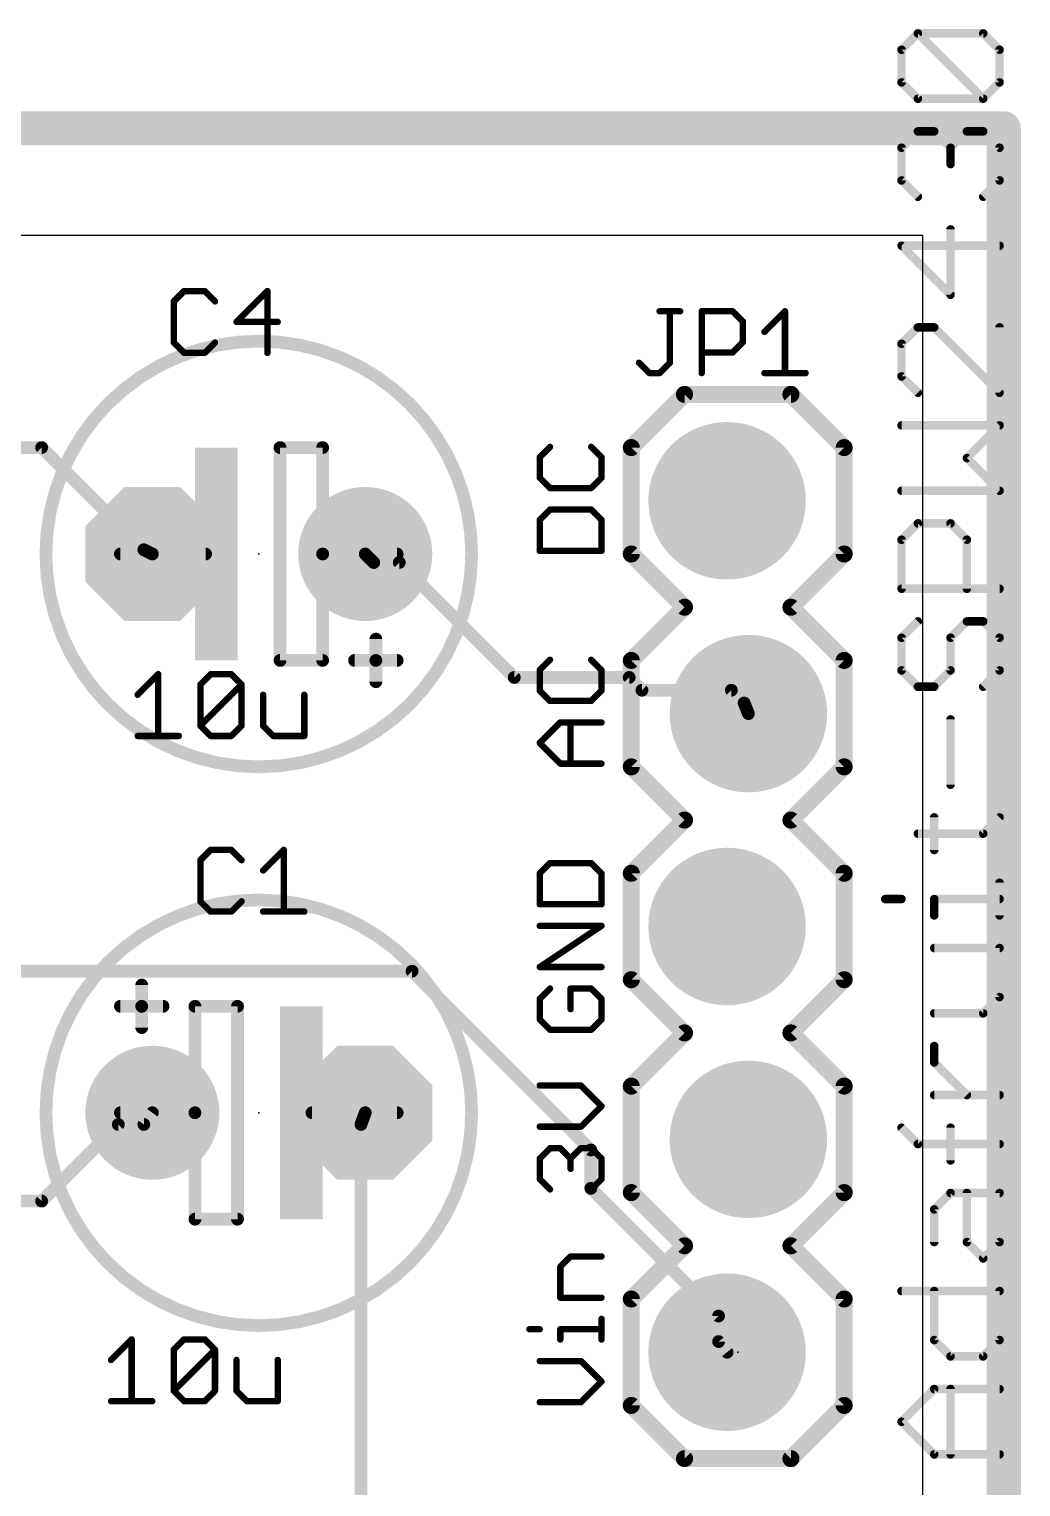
# Model space of a CAD drawing. Extents: x -1.5 to 62.4, y -3.7 to 27.9.
# Drawn here: x 50.6 to 62.43, y 10.46 to 27.85 of the extents above; entities that cross this region are included whole.
import ezdxf

# ---------------------------------------------------------------- set-up
doc = ezdxf.new("R2010")
doc.units = 0
for name, color, linetype in [('1', 22, 'CONTINUOUS'), ('16', 175, 'CONTINUOUS'), ('17', 82, 'CONTINUOUS'), ('20', 7, 'CONTINUOUS'), ('21', 253, 'CONTINUOUS'), ('23', 7, 'CONTINUOUS'), ('25', 253, 'CONTINUOUS'), ('27', 253, 'CONTINUOUS'), ('51', 253, 'CONTINUOUS')]:
    doc.layers.add(name, color=color, linetype=linetype)

# ---------------------------------------------------------------- blocks, each defined once
blk = doc.blocks.new('RECT')
blk.add_solid([(-0.5, -0.5), (0.5, -0.5), (-0.5, 0.5), (0.5, 0.5)])
blk = doc.blocks.new('ROUNDP')
at = {"const_width": 0.5}
blk.add_lwpolyline([(0, -0.25, 1), (0, 0.25, 1), (0, -0.25)], format="xyb", dxfattribs=at)
blk = doc.blocks.new('OCTAGONP')
at = {"const_width": 0.5}
blk.add_lwpolyline([(-0.25, -0.1036), (-0.25, 0.1036), (-0.1036, 0.25), (0.1036, 0.25), (0.25, 0.1036), (0.25, -0.1036), (0.1036, -0.25), (-0.1036, -0.25), (-0.25, -0.1036), (-0.25, 0.1036)], dxfattribs=at)

msp = doc.modelspace()

# ---------------------------------------------------------------- linework, layer by layer
at = {"layer": '1'}
for points, const_width in [([(-1.27, 26.67), (62.23, 26.67)], 0.4064), ([(62.23, 26.67), (62.23, -1.27)], 0.4064), ([(48.895, 22.86), (50.7492, 22.86)], 0.1524), ([(50.7492, 22.86), (51.9684, 21.6408)], 0.1524), ([(51.9684, 21.6408), (52.07, 21.59)], 0.1524), ([(54.7116, 21.4884), (54.61, 21.59)], 0.1524), ([(55.0164, 21.4884), (54.7116, 21.4884)], 0.1524), ([(56.388, 20.1168), (55.0164, 21.4884)], 0.1524), ([(57.7596, 20.1168), (56.388, 20.1168)], 0.1524), ([(57.912, 19.9644), (57.7596, 20.1168)], 0.1524), ([(58.9788, 19.9644), (57.912, 19.9644)], 0.1524), ([(59.1312, 19.812), (58.9788, 19.9644)], 0.1524), ([(59.1312, 19.812), (59.182, 19.685)], 0.1524), ([(51.9684, 14.7828), (52.07, 14.9225)], 0.1524), ([(50.7492, 13.8684), (51.6636, 14.7828)], 0.1524), ([(51.6636, 14.7828), (51.9684, 14.7828)], 0.1524), ([(50.4444, 13.8684), (50.7492, 13.8684)], 0.1524)]:
    msp.add_lwpolyline(points, dxfattribs=dict(at, const_width=const_width))
for points, const_width in [([(62.3316, 26.67, 1), (62.1284, 26.67)], 0.2032), ([(62.23, 26.5684, 1), (62.23, 26.7716)], 0.2032), ([(50.7761, 22.8869, 1), (50.7223, 22.8331)], 0.0762), ([(50.7492, 22.8219, 1), (50.7492, 22.8981)], 0.0762), ([(51.9854, 21.6749, 1), (51.9514, 21.6067)], 0.0762), ([(51.9415, 21.6139, 1), (51.9953, 21.6677)], 0.0762), ([(52.053, 21.5559, 1), (52.087, 21.6241)], 0.0762), ([(54.6369, 21.6169, 1), (54.5831, 21.5631)], 0.0762), ([(54.7116, 21.5265, 1), (54.7116, 21.4503)], 0.0762), ([(54.6847, 21.4615, 1), (54.7385, 21.5153)], 0.0762), ([(55.0433, 21.5153, 1), (54.9895, 21.4615)], 0.0762), ([(55.0164, 21.4503, 1), (55.0164, 21.5265)], 0.0762), ([(56.388, 20.1549, 1), (56.388, 20.0787)], 0.0762), ([(56.3611, 20.0899, 1), (56.4149, 20.1437)], 0.0762), ([(57.7865, 20.1437, 1), (57.7327, 20.0899)], 0.0762), ([(57.7596, 20.0787, 1), (57.7596, 20.1549)], 0.0762), ([(57.912, 20.0025, 1), (57.912, 19.9263)], 0.0762), ([(57.8851, 19.9375, 1), (57.9389, 19.9913)], 0.0762), ([(59.0057, 19.9913, 1), (58.9519, 19.9375)], 0.0762), ([(58.9788, 19.9263, 1), (58.9788, 20.0025)], 0.0762), ([(59.1666, 19.8261, 1), (59.0958, 19.7979)], 0.0762), ([(59.1043, 19.7851, 1), (59.1581, 19.8389)], 0.0762), ([(59.1466, 19.6709, 1), (59.2174, 19.6991)], 0.0762), ([(52.1008, 14.9001, 1), (52.0392, 14.9449)], 0.0762), ([(51.6636, 14.8209, 1), (51.6636, 14.7447)], 0.0762), ([(51.6905, 14.7559, 1), (51.6367, 14.8097)], 0.0762), ([(51.9376, 14.8052, 1), (51.9992, 14.7604)], 0.0762), ([(51.9684, 14.7447, 1), (51.9684, 14.8209)], 0.0762), ([(50.7223, 13.8953, 1), (50.7761, 13.8415)], 0.0762), ([(50.7492, 13.8303, 1), (50.7492, 13.9065)], 0.0762)]:
    msp.add_lwpolyline(points, format="xyb", dxfattribs=dict(at, const_width=const_width))
at = {"layer": '16'}
for points, const_width in [([(62.23, 26.67), (-1.27, 26.67)], 0.4064), ([(62.23, -1.27), (62.23, 26.67)], 0.4064), ([(55.1688, 16.6116), (50.292, 16.6116)], 0.1524), ([(57.3024, 14.478), (55.1688, 16.6116)], 0.1524), ([(54.5592, 14.7828), (54.61, 14.9225)], 0.1524), ([(54.5592, 9.4488), (54.5592, 14.7828)], 0.1524), ([(57.3024, 14.0208), (57.3024, 14.478)], 0.1524), ([(58.8264, 12.4968), (57.3024, 14.0208)], 0.1524), ([(58.8264, 12.192), (58.8264, 12.4968)], 0.1524), ([(58.8264, 12.192), (58.928, 12.065)], 0.1524)]:
    msp.add_lwpolyline(points, dxfattribs=dict(at, const_width=const_width))
for points, const_width in [([(62.3316, 26.67, 1), (62.1284, 26.67)], 0.2032), ([(62.23, 26.5684, 1), (62.23, 26.7716)], 0.2032), ([(55.1957, 16.6385, 1), (55.1419, 16.5847)], 0.0762), ([(55.1688, 16.5735, 1), (55.1688, 16.6497)], 0.0762), ([(54.6458, 14.9095, 1), (54.5742, 14.9355)], 0.0762), ([(54.5973, 14.7828, 1), (54.5211, 14.7828)], 0.0762), ([(54.5234, 14.7958, 1), (54.595, 14.7698)], 0.0762), ([(57.3405, 14.478, 1), (57.2643, 14.478)], 0.0762), ([(57.2755, 14.4511, 1), (57.3293, 14.5049)], 0.0762), ([(57.3293, 14.0477, 1), (57.2755, 13.9939)], 0.0762), ([(57.2643, 14.0208, 1), (57.3405, 14.0208)], 0.0762), ([(58.8645, 12.4968, 1), (58.7883, 12.4968)], 0.0762), ([(58.7995, 12.4699, 1), (58.8533, 12.5237)], 0.0762), ([(58.8562, 12.2158, 1), (58.7966, 12.1682)], 0.0762), ([(58.7883, 12.192, 1), (58.8645, 12.192)], 0.0762), ([(58.8982, 12.0412, 1), (58.9578, 12.0888)], 0.0762)]:
    msp.add_lwpolyline(points, format="xyb", dxfattribs=dict(at, const_width=const_width))
at = {"layer": '20'}
for p, q in [((61.265, 25.39), (0, 25.39)), ((61.265, 0), (61.265, 25.39))]:
    msp.add_line(p, q, dxfattribs=at)
at = {"layer": '21'}
for points, const_width in [([(53.34, 19.05, 1), (53.34, 24.13, 1), (53.34, 19.05)], 0.1524), ([(58.42, 23.5458, 1), (58.42, 23.4442)], 0.1016), ([(58.4559, 23.4591, 1), (58.3841, 23.5309)], 0.1016), ([(59.7259, 23.5309, 1), (59.6541, 23.4591)], 0.1016), ([(59.69, 23.4442, 1), (59.69, 23.5458)], 0.1016), ([(57.8358, 22.86, 1), (57.7342, 22.86)], 0.1016), ([(60.3758, 22.86, 1), (60.2742, 22.86)], 0.1016), ([(57.7491, 22.8959, 1), (57.8209, 22.8241)], 0.1016), ([(60.2891, 22.8241, 1), (60.3609, 22.8959)], 0.1016), ([(57.8209, 21.6259, 1), (57.7491, 21.5541)], 0.1016), ([(57.7342, 21.59, 1), (57.8358, 21.59)], 0.1016), ([(60.2742, 21.59, 1), (60.3758, 21.59)], 0.1016), ([(60.3609, 21.5541, 1), (60.2891, 21.6259)], 0.1016), ([(58.4559, 20.9191, 1), (58.3841, 20.9909)], 0.1016), ([(59.7259, 20.9909, 1), (59.6541, 20.9191)], 0.1016), ([(58.3841, 20.9191, 1), (58.4559, 20.9909)], 0.1016), ([(59.6541, 20.9909, 1), (59.7259, 20.9191)], 0.1016), ([(54.7751, 20.574, 1), (54.6989, 20.574)], 0.0762), ([(54.483, 20.3581, 1), (54.483, 20.2819)], 0.0762), ([(54.737, 20.3581, 1), (54.737, 20.2819)], 0.0762), ([(54.7751, 20.32, 1), (54.6989, 20.32)], 0.0762), ([(54.6989, 20.32, 1), (54.7751, 20.32)], 0.0762), ([(54.737, 20.2819, 1), (54.737, 20.3581)], 0.0762), ([(54.991, 20.2819, 1), (54.991, 20.3581)], 0.0762), ([(57.8358, 20.32, 1), (57.7342, 20.32)], 0.1016), ([(57.7491, 20.3559, 1), (57.8209, 20.2841)], 0.1016), ([(60.3758, 20.32, 1), (60.2742, 20.32)], 0.1016), ([(60.2891, 20.2841, 1), (60.3609, 20.3559)], 0.1016), ([(54.6989, 20.066, 1), (54.7751, 20.066)], 0.0762), ([(57.8209, 19.0859, 1), (57.7491, 19.0141)], 0.1016), ([(60.3609, 19.0141, 1), (60.2891, 19.0859)], 0.1016), ([(57.7342, 19.05, 1), (57.8358, 19.05)], 0.1016), ([(60.2742, 19.05, 1), (60.3758, 19.05)], 0.1016), ([(58.4559, 18.3791, 1), (58.3841, 18.4509)], 0.1016), ([(58.3841, 18.3791, 1), (58.4559, 18.4509)], 0.1016), ([(59.7259, 18.4509, 1), (59.6541, 18.3791)], 0.1016), ([(59.6541, 18.4509, 1), (59.7259, 18.3791)], 0.1016), ([(57.8358, 17.78, 1), (57.7342, 17.78)], 0.1016), ([(57.7491, 17.8159, 1), (57.8209, 17.7441)], 0.1016), ([(60.3758, 17.78, 1), (60.2742, 17.78)], 0.1016), ([(60.2891, 17.7441, 1), (60.3609, 17.8159)], 0.1016), ([(53.34, 12.3825, 1), (53.34, 17.4625, 1), (53.34, 12.3825)], 0.1524), ([(57.8209, 16.5459, 1), (57.7491, 16.4741)], 0.1016), ([(57.7342, 16.51, 1), (57.8358, 16.51)], 0.1016), ([(60.2742, 16.51, 1), (60.3758, 16.51)], 0.1016), ([(60.3609, 16.4741, 1), (60.2891, 16.5459)], 0.1016), ([(51.9811, 16.4465, 1), (51.9049, 16.4465)], 0.0762), ([(51.689, 16.2306, 1), (51.689, 16.1544)], 0.0762), ([(51.9811, 16.1925, 1), (51.9049, 16.1925)], 0.0762), ([(51.943, 16.2306, 1), (51.943, 16.1544)], 0.0762), ([(51.9049, 16.1925, 1), (51.9811, 16.1925)], 0.0762), ([(51.943, 16.1544, 1), (51.943, 16.2306)], 0.0762), ([(52.197, 16.1544, 1), (52.197, 16.2306)], 0.0762), ([(51.9049, 15.9385, 1), (51.9811, 15.9385)], 0.0762), ([(58.4559, 15.8391, 1), (58.3841, 15.9109)], 0.1016), ([(58.3841, 15.8391, 1), (58.4559, 15.9109)], 0.1016), ([(59.7259, 15.9109, 1), (59.6541, 15.8391)], 0.1016), ([(59.6541, 15.9109, 1), (59.7259, 15.8391)], 0.1016), ([(57.8358, 15.24, 1), (57.7342, 15.24)], 0.1016), ([(57.7491, 15.2759, 1), (57.8209, 15.2041)], 0.1016), ([(60.3758, 15.24, 1), (60.2742, 15.24)], 0.1016), ([(60.2891, 15.2041, 1), (60.3609, 15.2759)], 0.1016), ([(57.8209, 14.0059, 1), (57.7491, 13.9341)], 0.1016), ([(57.7342, 13.97, 1), (57.8358, 13.97)], 0.1016), ([(60.2742, 13.97, 1), (60.3758, 13.97)], 0.1016), ([(60.3609, 13.9341, 1), (60.2891, 14.0059)], 0.1016), ([(58.4559, 13.2991, 1), (58.3841, 13.3709)], 0.1016), ([(58.3841, 13.2991, 1), (58.4559, 13.3709)], 0.1016), ([(59.7259, 13.3709, 1), (59.6541, 13.2991)], 0.1016), ([(59.6541, 13.3709, 1), (59.7259, 13.2991)], 0.1016), ([(57.8358, 12.7, 1), (57.7342, 12.7)], 0.1016), ([(57.7491, 12.7359, 1), (57.8209, 12.6641)], 0.1016), ([(60.3758, 12.7, 1), (60.2742, 12.7)], 0.1016), ([(60.2891, 12.6641, 1), (60.3609, 12.7359)], 0.1016), ([(57.8209, 11.4659, 1), (57.7491, 11.3941)], 0.1016), ([(57.7342, 11.43, 1), (57.8358, 11.43)], 0.1016), ([(60.2742, 11.43, 1), (60.3758, 11.43)], 0.1016), ([(60.3609, 11.3941, 1), (60.2891, 11.4659)], 0.1016), ([(58.42, 10.8458, 1), (58.42, 10.7442)], 0.1016), ([(58.3841, 10.7591, 1), (58.4559, 10.8309)], 0.1016), ([(59.6541, 10.8309, 1), (59.7259, 10.7591)], 0.1016), ([(59.69, 10.7442, 1), (59.69, 10.8458)], 0.1016)]:
    msp.add_lwpolyline(points, format="xyb", dxfattribs=dict(at, const_width=const_width))
for points, const_width in [([(57.785, 22.86), (58.42, 23.495)], 0.2032), ([(58.42, 23.495), (59.69, 23.495)], 0.2032), ([(59.69, 23.495), (60.325, 22.86)], 0.2032), ([(57.785, 21.59), (57.785, 22.86)], 0.2032), ([(60.325, 22.86), (60.325, 21.59)], 0.2032), ([(58.42, 20.955), (57.785, 21.59)], 0.2032), ([(60.325, 21.59), (59.69, 20.955)], 0.2032), ([(57.785, 20.32), (58.42, 20.955)], 0.2032), ([(59.69, 20.955), (60.325, 20.32)], 0.2032), ([(54.737, 20.574), (54.737, 20.32)], 0.1524), ([(54.737, 20.32), (54.483, 20.32)], 0.1524), ([(54.991, 20.32), (54.737, 20.32)], 0.1524), ([(54.737, 20.32), (54.737, 20.066)], 0.1524), ([(57.785, 19.05), (57.785, 20.32)], 0.2032), ([(60.325, 20.32), (60.325, 19.05)], 0.2032), ([(57.785, 19.05), (58.42, 18.415)], 0.2032), ([(59.69, 18.415), (60.325, 19.05)], 0.2032), ([(57.785, 17.78), (58.42, 18.415)], 0.2032), ([(59.69, 18.415), (60.325, 17.78)], 0.2032), ([(57.785, 16.51), (57.785, 17.78)], 0.2032), ([(60.325, 17.78), (60.325, 16.51)], 0.2032), ([(58.42, 15.875), (57.785, 16.51)], 0.2032), ([(60.325, 16.51), (59.69, 15.875)], 0.2032), ([(51.943, 16.1925), (51.943, 16.4465)], 0.1524), ([(51.689, 16.1925), (51.943, 16.1925)], 0.1524), ([(51.943, 15.9385), (51.943, 16.1925)], 0.1524), ([(51.943, 16.1925), (52.197, 16.1925)], 0.1524), ([(57.785, 15.24), (58.42, 15.875)], 0.2032), ([(59.69, 15.875), (60.325, 15.24)], 0.2032), ([(57.785, 13.97), (57.785, 15.24)], 0.2032), ([(60.325, 15.24), (60.325, 13.97)], 0.2032), ([(58.42, 13.335), (57.785, 13.97)], 0.2032), ([(60.325, 13.97), (59.69, 13.335)], 0.2032), ([(57.785, 12.7), (58.42, 13.335)], 0.2032), ([(59.69, 13.335), (60.325, 12.7)], 0.2032), ([(57.785, 11.43), (57.785, 12.7)], 0.2032), ([(60.325, 12.7), (60.325, 11.43)], 0.2032), ([(57.785, 11.43), (58.42, 10.795)], 0.2032), ([(59.69, 10.795), (60.325, 11.43)], 0.2032), ([(58.42, 10.795), (59.69, 10.795)], 0.2032)]:
    msp.add_lwpolyline(points, dxfattribs=dict(at, const_width=const_width))
at = {"layer": '23'}
for p in [(53.34, 21.59), (53.34, 14.9225), (59.055, 12.065)]:
    msp.add_point(p, dxfattribs=at)
at = {"layer": '25', "const_width": 0.0762}
for points in [[(52.4486, 24.7275), (52.3258, 24.6047)], [(52.6944, 24.7275), (52.4486, 24.7275)], [(52.8173, 24.6047), (52.6944, 24.7275)], [(53.4428, 24.7275), (53.0742, 24.3589)], [(53.4428, 23.9903), (53.4428, 24.7275)], [(52.3258, 24.6047), (52.3258, 24.1132)], [(53.0742, 24.3589), (53.5657, 24.3589)], [(58.1223, 24.4862), (58.368, 24.4862)], [(58.2452, 23.8719), (58.2452, 24.4862)], [(58.625, 23.749), (58.625, 24.4862)], [(58.625, 24.4862), (58.9936, 24.4862)], [(58.9936, 24.4862), (59.1165, 24.3634)], [(59.1165, 24.3634), (59.1165, 24.1176)], [(59.3734, 24.2405), (59.6191, 24.4862)], [(59.6191, 24.4862), (59.6191, 23.749)], [(52.3258, 24.1132), (52.4486, 23.9903)], [(52.4486, 23.9903), (52.6944, 23.9903)], [(52.6944, 23.9903), (52.8173, 24.1132)], [(58.9936, 23.9947), (58.625, 23.9947)], [(59.1165, 24.1176), (58.9936, 23.9947)], [(57.8766, 23.8719), (57.9994, 23.749)], [(58.1223, 23.749), (58.2452, 23.8719)], [(57.9994, 23.749), (58.1223, 23.749)], [(59.3734, 23.749), (59.8649, 23.749)], [(56.815, 22.868), (56.6922, 22.7451)], [(57.4294, 22.7451), (57.3065, 22.868)], [(56.6922, 22.7451), (56.6922, 22.4994)], [(57.4294, 22.4994), (57.4294, 22.7451)], [(56.6922, 22.4994), (56.815, 22.3765)], [(57.3065, 22.3765), (57.4294, 22.4994)], [(56.815, 22.3765), (57.3065, 22.3765)], [(56.815, 22.1196), (56.6922, 21.9967)], [(57.3065, 22.1196), (56.815, 22.1196)], [(57.4294, 21.9967), (57.3065, 22.1196)], [(56.6922, 21.9967), (56.6922, 21.6281)], [(57.4294, 21.6281), (57.4294, 21.9967)], [(56.6922, 21.6281), (57.4294, 21.6281)], [(56.815, 20.328), (56.6922, 20.2051)], [(57.4294, 20.2051), (57.3065, 20.328)], [(51.8949, 19.9098), (52.1406, 20.1555)], [(52.1406, 20.1555), (52.1406, 19.4183)], [(52.6433, 20.0327), (52.7661, 20.1555)], [(52.7661, 20.1555), (53.0119, 20.1555)], [(53.0119, 20.1555), (53.1348, 20.0327)], [(56.6922, 20.2051), (56.6922, 19.9594)], [(57.4294, 19.9594), (57.4294, 20.2051)], [(52.6433, 19.5412), (52.6433, 20.0327)], [(52.6433, 19.5412), (53.1348, 20.0327)], [(53.1348, 20.0327), (53.1348, 19.5412)], [(53.3917, 19.9098), (53.3917, 19.5412)], [(53.8832, 19.4183), (53.8832, 19.9098)], [(56.6922, 19.9594), (56.815, 19.8365)], [(56.815, 19.8365), (57.3065, 19.8365)], [(57.3065, 19.8365), (57.4294, 19.9594)], [(52.7661, 19.4183), (52.6433, 19.5412)], [(53.1348, 19.5412), (53.0119, 19.4183)], [(53.3917, 19.5412), (53.5146, 19.4183)], [(56.6922, 19.3338), (56.9379, 19.5796)], [(56.9379, 19.5796), (57.4294, 19.5796)], [(57.0608, 19.0881), (57.0608, 19.5796)], [(51.8949, 19.4183), (52.3863, 19.4183)], [(53.0119, 19.4183), (52.7661, 19.4183)], [(53.5146, 19.4183), (53.8832, 19.4183)], [(56.9379, 19.0881), (56.6922, 19.3338)], [(57.4294, 19.0881), (56.9379, 19.0881)], [(52.7661, 18.06), (52.6433, 17.9372)], [(53.0119, 18.06), (52.7661, 18.06)], [(53.1348, 17.9372), (53.0119, 18.06)], [(53.3917, 17.8143), (53.6374, 18.06)], [(53.6374, 18.06), (53.6374, 17.3228)], [(52.6433, 17.9372), (52.6433, 17.4457)], [(56.815, 17.9014), (56.6922, 17.7785)], [(57.3065, 17.9014), (56.815, 17.9014)], [(57.4294, 17.7785), (57.3065, 17.9014)], [(56.6922, 17.7785), (56.6922, 17.4099)], [(57.4294, 17.4099), (57.4294, 17.7785)], [(52.6433, 17.4457), (52.7661, 17.3228)], [(53.0119, 17.3228), (53.1348, 17.4457)], [(56.6922, 17.4099), (57.4294, 17.4099)], [(52.7661, 17.3228), (53.0119, 17.3228)], [(53.3917, 17.3228), (53.8832, 17.3228)], [(56.6922, 16.6615), (57.4294, 17.153)], [(57.4294, 17.153), (56.6922, 17.153)], [(57.4294, 16.6615), (56.6922, 16.6615)], [(56.815, 16.4046), (56.6922, 16.2817)], [(57.3065, 16.4046), (57.0608, 16.4046)], [(57.0608, 16.4046), (57.0608, 16.1588)], [(57.4294, 16.2817), (57.3065, 16.4046)], [(56.6922, 16.2817), (56.6922, 16.036)], [(57.4294, 16.036), (57.4294, 16.2817)], [(56.6922, 16.036), (56.815, 15.9131)], [(57.3065, 15.9131), (57.4294, 16.036)], [(56.815, 15.9131), (57.3065, 15.9131)], [(57.1837, 15.248), (56.6922, 15.248)], [(57.4294, 15.0023), (57.1837, 15.248)], [(57.1837, 14.7565), (57.4294, 15.0023)], [(56.6922, 14.7565), (57.1837, 14.7565)], [(56.6922, 14.3767), (56.815, 14.4996)], [(56.815, 14.4996), (56.9379, 14.4996)], [(56.9379, 14.4996), (57.0608, 14.3767)], [(57.0608, 14.3767), (57.1837, 14.4996)], [(57.1837, 14.4996), (57.3065, 14.4996)], [(57.3065, 14.4996), (57.4294, 14.3767)], [(56.6922, 14.131), (56.6922, 14.3767)], [(57.0608, 14.3767), (57.0608, 14.2538)], [(57.4294, 14.3767), (57.4294, 14.131)], [(56.815, 14.0081), (56.6922, 14.131)], [(57.4294, 14.131), (57.3065, 14.0081)], [(56.9379, 13.0841), (57.0608, 13.2069)], [(57.0608, 13.2069), (57.4294, 13.2069)], [(56.9379, 12.7155), (56.9379, 13.0841)], [(57.4294, 12.7155), (56.9379, 12.7155)], [(56.5693, 12.3394), (56.6922, 12.3394)], [(56.9379, 12.2165), (56.9379, 12.3394)], [(56.9379, 12.3394), (57.4294, 12.3394)], [(57.4294, 12.2165), (57.4294, 12.4623)], [(51.5774, 11.9723), (51.8231, 12.218)], [(51.8231, 12.218), (51.8231, 11.4808)], [(52.3258, 12.0952), (52.4486, 12.218)], [(52.4486, 12.218), (52.6944, 12.218)], [(52.6944, 12.218), (52.8173, 12.0952)], [(52.3258, 11.6037), (52.3258, 12.0952)], [(52.3258, 11.6037), (52.8173, 12.0952)], [(52.8173, 12.0952), (52.8173, 11.6037)], [(53.0742, 11.9723), (53.0742, 11.6037)], [(53.5657, 11.4808), (53.5657, 11.9723)], [(57.1837, 11.9596), (56.6922, 11.9596)], [(57.4294, 11.7138), (57.1837, 11.9596)], [(57.1837, 11.4681), (57.4294, 11.7138)], [(51.5774, 11.4808), (52.0688, 11.4808)], [(52.4486, 11.4808), (52.3258, 11.6037)], [(52.6944, 11.4808), (52.4486, 11.4808)], [(52.8173, 11.6037), (52.6944, 11.4808)], [(53.0742, 11.6037), (53.1971, 11.4808)], [(53.1971, 11.4808), (53.5657, 11.4808)], [(56.6922, 11.4681), (57.1837, 11.4681)]]:
    msp.add_lwpolyline(points, dxfattribs=at)
at = {"layer": '25', "const_width": 0.0381}
for points in [[(52.4486, 24.7466, 1), (52.4486, 24.7085)], [(52.4621, 24.7141, 1), (52.4352, 24.741)], [(52.7079, 24.741, 1), (52.6809, 24.7141)], [(52.6944, 24.7085, 1), (52.6944, 24.7466)], [(53.4618, 24.7275, 1), (53.4237, 24.7275)], [(53.4563, 24.7141, 1), (53.4293, 24.741)], [(52.3448, 24.6047, 1), (52.3067, 24.6047)], [(52.3123, 24.6181, 1), (52.3392, 24.5912)], [(52.8038, 24.5912, 1), (52.8307, 24.6181)], [(53.0742, 24.378, 1), (53.0742, 24.3399)], [(53.0607, 24.3724, 1), (53.0877, 24.3454)], [(53.5657, 24.3399, 1), (53.5657, 24.378)], [(58.1223, 24.5053, 1), (58.1223, 24.4672)], [(58.2642, 24.4862, 1), (58.2261, 24.4862)], [(58.368, 24.4672, 1), (58.368, 24.5053)], [(58.644, 24.4862, 1), (58.6059, 24.4862)], [(58.625, 24.5053, 1), (58.625, 24.4672)], [(59.0071, 24.4997, 1), (58.9801, 24.4728)], [(58.9936, 24.4672, 1), (58.9936, 24.5053)], [(59.1355, 24.3634, 1), (59.0974, 24.3634)], [(59.103, 24.3499, 1), (59.1299, 24.3768)], [(59.6382, 24.4862, 1), (59.6001, 24.4862)], [(59.6326, 24.4728, 1), (59.6057, 24.4997)], [(59.3599, 24.254, 1), (59.3869, 24.227)], [(52.3067, 24.1132, 1), (52.3448, 24.1132)], [(52.3392, 24.1266, 1), (52.3123, 24.0997)], [(52.4486, 24.0094, 1), (52.4486, 23.9713)], [(52.4352, 23.9768, 1), (52.4621, 24.0038)], [(52.6809, 24.0038, 1), (52.7079, 23.9768)], [(52.6944, 23.9713, 1), (52.6944, 24.0094)], [(52.8307, 24.0997, 1), (52.8038, 24.1266)], [(53.4237, 23.9903, 1), (53.4618, 23.9903)], [(58.625, 24.0138, 1), (58.625, 23.9757)], [(58.9801, 24.0082, 1), (59.0071, 23.9813)], [(58.9936, 23.9757, 1), (58.9936, 24.0138)], [(59.0974, 24.1176, 1), (59.1355, 24.1176)], [(59.1299, 24.1041, 1), (59.103, 24.1311)], [(57.89, 23.8853, 1), (57.8631, 23.8584)], [(58.2261, 23.8719, 1), (58.2642, 23.8719)], [(58.2586, 23.8584, 1), (58.2317, 23.8853)], [(57.9994, 23.7681, 1), (57.9994, 23.73)], [(57.986, 23.7355, 1), (58.0129, 23.7625)], [(58.1088, 23.7625, 1), (58.1358, 23.7355)], [(58.1223, 23.73, 1), (58.1223, 23.7681)], [(58.6059, 23.749, 1), (58.644, 23.749)], [(59.3734, 23.7681, 1), (59.3734, 23.73)], [(59.6001, 23.749, 1), (59.6382, 23.749)], [(59.8649, 23.73, 1), (59.8649, 23.7681)], [(56.8285, 22.8545, 1), (56.8016, 22.8815)], [(57.32, 22.8815, 1), (57.2931, 22.8545)], [(56.7112, 22.7451, 1), (56.6731, 22.7451)], [(56.6787, 22.7586, 1), (56.7056, 22.7317)], [(57.4485, 22.7451, 1), (57.4104, 22.7451)], [(57.4159, 22.7317, 1), (57.4429, 22.7586)], [(56.7056, 22.5129, 1), (56.6787, 22.4859)], [(56.6731, 22.4994, 1), (56.7112, 22.4994)], [(57.4104, 22.4994, 1), (57.4485, 22.4994)], [(57.4429, 22.4859, 1), (57.4159, 22.5129)], [(56.815, 22.3956, 1), (56.815, 22.3575)], [(56.8016, 22.363, 1), (56.8285, 22.39)], [(57.2931, 22.39, 1), (57.32, 22.363)], [(57.3065, 22.3575, 1), (57.3065, 22.3956)], [(56.815, 22.1386, 1), (56.815, 22.1005)], [(56.8285, 22.1061, 1), (56.8016, 22.1331)], [(57.32, 22.1331, 1), (57.2931, 22.1061)], [(57.3065, 22.1005, 1), (57.3065, 22.1386)], [(56.7112, 21.9967, 1), (56.6731, 21.9967)], [(56.6787, 22.0102, 1), (56.7056, 21.9832)], [(57.4485, 21.9967, 1), (57.4104, 21.9967)], [(57.4159, 21.9832, 1), (57.4429, 22.0102)], [(56.6731, 21.6281, 1), (56.7112, 21.6281)], [(56.6922, 21.6471, 1), (56.6922, 21.609)], [(57.4104, 21.6281, 1), (57.4485, 21.6281)], [(57.4294, 21.609, 1), (57.4294, 21.6471)], [(56.8285, 20.3145, 1), (56.8016, 20.3415)], [(57.32, 20.3415, 1), (57.2931, 20.3145)], [(52.1596, 20.1555, 1), (52.1215, 20.1555)], [(52.1541, 20.1421, 1), (52.1271, 20.169)], [(52.7661, 20.1746, 1), (52.7661, 20.1365)], [(52.7796, 20.1421, 1), (52.7527, 20.169)], [(53.0254, 20.169, 1), (52.9984, 20.1421)], [(53.0119, 20.1365, 1), (53.0119, 20.1746)], [(56.7112, 20.2051, 1), (56.6731, 20.2051)], [(56.6787, 20.2186, 1), (56.7056, 20.1917)], [(57.4485, 20.2051, 1), (57.4104, 20.2051)], [(57.4159, 20.1917, 1), (57.4429, 20.2186)], [(52.6623, 20.0327, 1), (52.6242, 20.0327)], [(52.6298, 20.0461, 1), (52.6567, 20.0192)], [(53.1538, 20.0327, 1), (53.1157, 20.0327)], [(53.1482, 20.0192, 1), (53.1213, 20.0461)], [(53.1213, 20.0192, 1), (53.1482, 20.0461)], [(51.8814, 19.9233, 1), (51.9083, 19.8963)], [(53.4107, 19.9098, 1), (53.3726, 19.9098)], [(53.9022, 19.9098, 1), (53.8641, 19.9098)], [(56.7056, 19.9729, 1), (56.6787, 19.9459)], [(56.6731, 19.9594, 1), (56.7112, 19.9594)], [(56.815, 19.8556, 1), (56.815, 19.8175)], [(56.8016, 19.823, 1), (56.8285, 19.85)], [(57.2931, 19.85, 1), (57.32, 19.823)], [(57.3065, 19.8175, 1), (57.3065, 19.8556)], [(57.4104, 19.9594, 1), (57.4485, 19.9594)], [(57.4429, 19.9459, 1), (57.4159, 19.9729)], [(52.6567, 19.5546, 1), (52.6298, 19.5277)], [(52.6298, 19.5546, 1), (52.6567, 19.5277)], [(52.6242, 19.5412, 1), (52.6623, 19.5412)], [(53.1157, 19.5412, 1), (53.1538, 19.5412)], [(53.1482, 19.5277, 1), (53.1213, 19.5546)], [(53.3726, 19.5412, 1), (53.4107, 19.5412)], [(53.4052, 19.5546, 1), (53.3782, 19.5277)], [(56.9379, 19.5986, 1), (56.9379, 19.5605)], [(56.9514, 19.5661, 1), (56.9244, 19.5931)], [(57.0798, 19.5796, 1), (57.0417, 19.5796)], [(57.4294, 19.5605, 1), (57.4294, 19.5986)], [(51.8949, 19.4374, 1), (51.8949, 19.3993)], [(52.1215, 19.4183, 1), (52.1596, 19.4183)], [(52.3863, 19.3993, 1), (52.3863, 19.4374)], [(52.7661, 19.4374, 1), (52.7661, 19.3993)], [(52.7527, 19.4048, 1), (52.7796, 19.4318)], [(52.9984, 19.4318, 1), (53.0254, 19.4048)], [(53.0119, 19.3993, 1), (53.0119, 19.4374)], [(53.5146, 19.4374, 1), (53.5146, 19.3993)], [(53.5011, 19.4048, 1), (53.528, 19.4318)], [(53.8641, 19.4183, 1), (53.9022, 19.4183)], [(53.8832, 19.3993, 1), (53.8832, 19.4374)], [(56.7056, 19.3473, 1), (56.6787, 19.3204)], [(56.6787, 19.3473, 1), (56.7056, 19.3204)], [(56.9379, 19.1072, 1), (56.9379, 19.0691)], [(56.9244, 19.0746, 1), (56.9514, 19.1016)], [(57.0417, 19.0881, 1), (57.0798, 19.0881)], [(57.4294, 19.0691, 1), (57.4294, 19.1072)], [(52.7661, 18.0791, 1), (52.7661, 18.041)], [(52.7796, 18.0466, 1), (52.7527, 18.0735)], [(53.0254, 18.0735, 1), (52.9984, 18.0466)], [(53.0119, 18.041, 1), (53.0119, 18.0791)], [(53.6565, 18.06, 1), (53.6184, 18.06)], [(53.6509, 18.0466, 1), (53.624, 18.0735)], [(52.6623, 17.9372, 1), (52.6242, 17.9372)], [(52.6298, 17.9506, 1), (52.6567, 17.9237)], [(53.1213, 17.9237, 1), (53.1482, 17.9506)], [(56.815, 17.9205, 1), (56.815, 17.8824)], [(56.8285, 17.8879, 1), (56.8016, 17.9149)], [(57.32, 17.9149, 1), (57.2931, 17.8879)], [(57.3065, 17.8824, 1), (57.3065, 17.9205)], [(53.3782, 17.8278, 1), (53.4052, 17.8008)], [(56.7112, 17.7785, 1), (56.6731, 17.7785)], [(56.6787, 17.792, 1), (56.7056, 17.7651)], [(57.4485, 17.7785, 1), (57.4104, 17.7785)], [(57.4159, 17.7651, 1), (57.4429, 17.792)], [(52.6567, 17.4591, 1), (52.6298, 17.4322)], [(52.6242, 17.4457, 1), (52.6623, 17.4457)], [(53.1482, 17.4322, 1), (53.1213, 17.4591)], [(56.6731, 17.4099, 1), (56.7112, 17.4099)], [(56.6922, 17.429, 1), (56.6922, 17.3909)], [(57.4104, 17.4099, 1), (57.4485, 17.4099)], [(57.4294, 17.3909, 1), (57.4294, 17.429)], [(52.7661, 17.3419, 1), (52.7661, 17.3038)], [(52.7527, 17.3093, 1), (52.7796, 17.3363)], [(52.9984, 17.3363, 1), (53.0254, 17.3093)], [(53.0119, 17.3038, 1), (53.0119, 17.3419)], [(53.3917, 17.3419, 1), (53.3917, 17.3038)], [(53.6184, 17.3228, 1), (53.6565, 17.3228)], [(53.8832, 17.3038, 1), (53.8832, 17.3419)], [(56.6922, 17.1721, 1), (56.6922, 17.134)], [(57.44, 17.1371, 1), (57.4188, 17.1689)], [(57.4294, 17.134, 1), (57.4294, 17.1721)], [(56.6922, 16.6806, 1), (56.6922, 16.6425)], [(57.4294, 16.6425, 1), (57.4294, 16.6806)], [(56.6816, 16.6774, 1), (56.7027, 16.6457)], [(56.8285, 16.3911, 1), (56.8016, 16.4181)], [(57.0798, 16.4046, 1), (57.0417, 16.4046)], [(57.0608, 16.4236, 1), (57.0608, 16.3855)], [(57.32, 16.4181, 1), (57.2931, 16.3911)], [(57.3065, 16.3855, 1), (57.3065, 16.4236)], [(56.7112, 16.2817, 1), (56.6731, 16.2817)], [(56.6787, 16.2952, 1), (56.7056, 16.2682)], [(57.0417, 16.1588, 1), (57.0798, 16.1588)], [(57.4485, 16.2817, 1), (57.4104, 16.2817)], [(57.4159, 16.2682, 1), (57.4429, 16.2952)], [(56.6731, 16.036, 1), (56.7112, 16.036)], [(56.7056, 16.0494, 1), (56.6787, 16.0225)], [(57.4104, 16.036, 1), (57.4485, 16.036)], [(57.4429, 16.0225, 1), (57.4159, 16.0494)], [(56.815, 15.9322, 1), (56.815, 15.8941)], [(56.8016, 15.8996, 1), (56.8285, 15.9266)], [(57.2931, 15.9266, 1), (57.32, 15.8996)], [(57.3065, 15.8941, 1), (57.3065, 15.9322)], [(56.6922, 15.2671, 1), (56.6922, 15.229)], [(57.1971, 15.2615, 1), (57.1702, 15.2345)], [(57.1837, 15.229, 1), (57.1837, 15.2671)], [(57.4429, 14.9888, 1), (57.4159, 15.0157)], [(57.4159, 14.9888, 1), (57.4429, 15.0157)], [(56.6922, 14.7756, 1), (56.6922, 14.7375)], [(57.1702, 14.77, 1), (57.1971, 14.743)], [(57.1837, 14.7375, 1), (57.1837, 14.7756)], [(56.815, 14.5186, 1), (56.815, 14.4805)], [(56.8285, 14.4861, 1), (56.8016, 14.5131)], [(56.9514, 14.5131, 1), (56.9244, 14.4861)], [(56.9379, 14.4805, 1), (56.9379, 14.5186)], [(57.1837, 14.5186, 1), (57.1837, 14.4805)], [(57.1971, 14.4861, 1), (57.1702, 14.5131)], [(57.32, 14.5131, 1), (57.2931, 14.4861)], [(57.3065, 14.4805, 1), (57.3065, 14.5186)], [(56.7112, 14.3767, 1), (56.6731, 14.3767)], [(56.6787, 14.3902, 1), (56.7056, 14.3632)], [(57.0798, 14.3767, 1), (57.0417, 14.3767)], [(57.0417, 14.2538, 1), (57.0798, 14.2538)], [(57.0473, 14.3902, 1), (57.0743, 14.3632)], [(57.0473, 14.3632, 1), (57.0743, 14.3902)], [(57.4485, 14.3767, 1), (57.4104, 14.3767)], [(57.4159, 14.3632, 1), (57.4429, 14.3902)], [(56.6731, 14.131, 1), (56.7112, 14.131)], [(56.7056, 14.1444, 1), (56.6787, 14.1175)], [(57.4104, 14.131, 1), (57.4485, 14.131)], [(57.4429, 14.1175, 1), (57.4159, 14.1444)], [(56.8016, 13.9946, 1), (56.8285, 14.0216)], [(57.2931, 14.0216, 1), (57.32, 13.9946)], [(57.0608, 13.226, 1), (57.0608, 13.1879)], [(57.0743, 13.1935, 1), (57.0473, 13.2204)], [(57.4294, 13.1879, 1), (57.4294, 13.226)], [(56.9244, 13.0975, 1), (56.9514, 13.0706)], [(56.957, 13.0841, 1), (56.9189, 13.0841)], [(56.9379, 12.7345, 1), (56.9379, 12.6964)], [(56.9189, 12.7155, 1), (56.957, 12.7155)], [(57.4294, 12.6964, 1), (57.4294, 12.7345)], [(56.5693, 12.3584, 1), (56.5693, 12.3203)], [(56.6922, 12.3203, 1), (56.6922, 12.3584)], [(56.9379, 12.3584, 1), (56.9379, 12.3203)], [(56.957, 12.3394, 1), (56.9189, 12.3394)], [(57.4485, 12.4623, 1), (57.4104, 12.4623)], [(57.4294, 12.3203, 1), (57.4294, 12.3584)], [(51.8421, 12.218, 1), (51.804, 12.218)], [(51.8366, 12.2046, 1), (51.8096, 12.2315)], [(52.4486, 12.2371, 1), (52.4486, 12.199)], [(52.4621, 12.2046, 1), (52.4352, 12.2315)], [(52.7079, 12.2315, 1), (52.6809, 12.2046)], [(52.6944, 12.199, 1), (52.6944, 12.2371)], [(56.9189, 12.2165, 1), (56.957, 12.2165)], [(57.4104, 12.2165, 1), (57.4485, 12.2165)], [(51.5639, 11.9858, 1), (51.5908, 11.9588)], [(52.3448, 12.0952, 1), (52.3067, 12.0952)], [(52.3123, 12.1086, 1), (52.3392, 12.0817)], [(52.8363, 12.0952, 1), (52.7982, 12.0952)], [(52.8307, 12.0817, 1), (52.8038, 12.1086)], [(52.8038, 12.0817, 1), (52.8307, 12.1086)], [(53.0932, 11.9723, 1), (53.0551, 11.9723)], [(53.5847, 11.9723, 1), (53.5466, 11.9723)], [(56.6922, 11.9786, 1), (56.6922, 11.9405)], [(57.1971, 11.9731, 1), (57.1702, 11.9461)], [(57.1837, 11.9405, 1), (57.1837, 11.9786)], [(57.4429, 11.7004, 1), (57.4159, 11.7273)], [(57.4159, 11.7004, 1), (57.4429, 11.7273)], [(51.5774, 11.4999, 1), (51.5774, 11.4618)], [(51.804, 11.4808, 1), (51.8421, 11.4808)], [(52.0688, 11.4618, 1), (52.0688, 11.4999)], [(52.3067, 11.6037, 1), (52.3448, 11.6037)], [(52.3392, 11.6171, 1), (52.3123, 11.5902)], [(52.3123, 11.6171, 1), (52.3392, 11.5902)], [(52.4486, 11.4999, 1), (52.4486, 11.4618)], [(52.4352, 11.4673, 1), (52.4621, 11.4943)], [(52.6809, 11.4943, 1), (52.7079, 11.4673)], [(52.6944, 11.4618, 1), (52.6944, 11.4999)], [(52.7982, 11.6037, 1), (52.8363, 11.6037)], [(52.8307, 11.5902, 1), (52.8038, 11.6171)], [(53.0877, 11.6171, 1), (53.0607, 11.5902)], [(53.0551, 11.6037, 1), (53.0932, 11.6037)], [(53.1971, 11.4999, 1), (53.1971, 11.4618)], [(53.1836, 11.4673, 1), (53.2105, 11.4943)], [(53.5466, 11.4808, 1), (53.5847, 11.4808)], [(53.5657, 11.4618, 1), (53.5657, 11.4999)], [(56.6922, 11.4871, 1), (56.6922, 11.449)], [(57.1702, 11.4816, 1), (57.1971, 11.4546)], [(57.1837, 11.449, 1), (57.1837, 11.4871)]]:
    msp.add_lwpolyline(points, format="xyb", dxfattribs=at)
at = {"layer": '27', "const_width": 0.1016}
for points in [[(61.0098, 27.6072), (61.2047, 27.8021)], [(61.2047, 27.8021), (61.9843, 27.8021)], [(61.9843, 27.0225), (61.2047, 27.8021)], [(61.9843, 27.8021), (62.1792, 27.6072)], [(61.0098, 27.2173), (61.0098, 27.6072)], [(62.1792, 27.6072), (62.1792, 27.2173)], [(61.2047, 27.0225), (61.0098, 27.2173)], [(62.1792, 27.2173), (61.9843, 27.0225)], [(61.9843, 27.0225), (61.2047, 27.0225)], [(61.0098, 26.4378), (61.2047, 26.6327)], [(61.2047, 26.6327), (61.3996, 26.6327)], [(61.3996, 26.6327), (61.5945, 26.4378)], [(61.5945, 26.4378), (61.7894, 26.6327)], [(61.7894, 26.6327), (61.9843, 26.6327)], [(61.9843, 26.6327), (62.1792, 26.4378)], [(61.0098, 26.048), (61.0098, 26.4378)], [(61.5945, 26.4378), (61.5945, 26.2429)], [(62.1792, 26.4378), (62.1792, 26.048)], [(61.2047, 25.8531), (61.0098, 26.048)], [(62.1792, 26.048), (61.9843, 25.8531)], [(61.5945, 24.6837), (61.5945, 25.4633)], [(62.1792, 25.2684), (61.0098, 25.2684)], [(61.0098, 25.2684), (61.5945, 24.6837)], [(61.2047, 24.2939), (61.0098, 24.099)], [(61.3996, 24.2939), (61.2047, 24.2939)], [(62.1792, 23.5143), (61.3996, 24.2939)], [(62.1792, 24.2939), (62.1792, 23.5143)], [(61.0098, 24.099), (61.0098, 23.7092)], [(61.0098, 23.7092), (61.2047, 23.5143)], [(62.1792, 23.1245), (61.0098, 23.1245)], [(61.7894, 22.7347), (62.1792, 23.1245)], [(62.1792, 22.3449), (61.7894, 22.7347)], [(61.0098, 22.3449), (62.1792, 22.3449)], [(61.0098, 21.7602), (61.2047, 21.9551)], [(61.2047, 21.9551), (61.5945, 21.9551)], [(61.5945, 21.9551), (61.7894, 21.7602)], [(61.0098, 21.1755), (61.0098, 21.7602)], [(61.7894, 21.7602), (61.7894, 21.1755)], [(62.1792, 21.1755), (61.0098, 21.1755)], [(61.2047, 20.7857), (61.0098, 20.5908)], [(61.5945, 20.5908), (61.7894, 20.7857)], [(61.7894, 20.7857), (61.9843, 20.7857)], [(61.9843, 20.7857), (62.1792, 20.5908)], [(61.0098, 20.5908), (61.0098, 20.201)], [(61.5945, 20.201), (61.5945, 20.5908)], [(62.1792, 20.5908), (62.1792, 20.201)], [(61.0098, 20.201), (61.2047, 20.0061)], [(61.3996, 20.0061), (61.5945, 20.201)], [(62.1792, 20.201), (61.9843, 20.0061)], [(61.2047, 20.0061), (61.3996, 20.0061)], [(61.5945, 18.8367), (61.5945, 19.6163)], [(61.3996, 18.0571), (61.3996, 18.4469)], [(61.9843, 18.252), (62.1792, 18.4469)], [(61.2047, 18.252), (61.9843, 18.252)], [(62.1792, 17.2775), (62.1792, 17.6673)], [(60.8149, 17.4724), (61.0098, 17.4724)], [(61.3996, 17.2775), (61.3996, 17.4724)], [(61.3996, 17.4724), (62.1792, 17.4724)], [(62.1792, 16.8877), (61.3996, 16.8877)], [(62.1792, 16.303), (62.1792, 16.8877)], [(61.9843, 16.1081), (62.1792, 16.303)], [(61.3996, 16.1081), (61.9843, 16.1081)], [(61.3996, 15.5234), (61.3996, 15.7183)], [(61.7894, 15.1336), (61.3996, 15.5234)], [(62.1792, 15.1336), (61.3996, 15.1336)], [(61.2047, 14.5489), (61.0098, 14.7438)], [(61.5945, 14.354), (61.5945, 14.7438)], [(62.1792, 14.5489), (61.2047, 14.5489)], [(61.3996, 13.7693), (61.5945, 13.9642)], [(61.5945, 13.9642), (62.1792, 13.9642)], [(61.7894, 13.3795), (61.7894, 13.9642)], [(62.1792, 13.9642), (62.1792, 13.3795)], [(61.3996, 13.3795), (61.3996, 13.7693)], [(61.9843, 13.1846), (61.7894, 13.3795)], [(62.1792, 13.3795), (61.9843, 13.1846)], [(61.0098, 12.7948), (62.1792, 12.7948)], [(61.3996, 12.2101), (61.3996, 12.7948)], [(62.1792, 12.7948), (62.1792, 12.2101)], [(61.5945, 12.0152), (61.3996, 12.2101)], [(62.1792, 12.2101), (61.9843, 12.0152)], [(61.9843, 12.0152), (61.5945, 12.0152)], [(61.0098, 11.2356), (61.3996, 11.6254)], [(61.3996, 11.6254), (62.1792, 11.6254)], [(61.5945, 10.8458), (61.5945, 11.6254)], [(61.3996, 10.8458), (61.0098, 11.2356)], [(62.1792, 10.8458), (61.3996, 10.8458)]]:
    msp.add_lwpolyline(points, dxfattribs=at)
at = {"layer": '27', "const_width": 0.0508}
for points in [[(61.2047, 27.8275, 1), (61.2047, 27.7767)], [(61.2227, 27.82, 1), (61.1867, 27.7841)], [(61.2227, 27.7841, 1), (61.1867, 27.82)], [(62.0023, 27.82, 1), (61.9663, 27.7841)], [(61.9843, 27.7767, 1), (61.9843, 27.8275)], [(61.0352, 27.6072, 1), (60.9844, 27.6072)], [(62.2046, 27.6072, 1), (62.1538, 27.6072)], [(60.9918, 27.6251, 1), (61.0278, 27.5892)], [(62.1612, 27.5892, 1), (62.1972, 27.6251)], [(61.0278, 27.2353, 1), (60.9918, 27.1994)], [(60.9844, 27.2173, 1), (61.0352, 27.2173)], [(62.1538, 27.2173, 1), (62.2046, 27.2173)], [(62.1972, 27.1994, 1), (62.1612, 27.2353)], [(61.2047, 27.0479, 1), (61.2047, 26.9971)], [(61.1867, 27.0045, 1), (61.2227, 27.0404)], [(61.9663, 27.0404, 1), (62.0023, 27.0045)], [(61.9663, 27.0045, 1), (62.0023, 27.0404)], [(61.9843, 26.9971, 1), (61.9843, 27.0479)], [(61.2047, 26.6581, 1), (61.2047, 26.6073)], [(61.2227, 26.6147, 1), (61.1867, 26.6506)], [(61.4176, 26.6506, 1), (61.3816, 26.6147)], [(61.3996, 26.6073, 1), (61.3996, 26.6581)], [(61.7894, 26.6581, 1), (61.7894, 26.6073)], [(61.8074, 26.6147, 1), (61.7714, 26.6506)], [(62.0023, 26.6506, 1), (61.9663, 26.6147)], [(61.9843, 26.6073, 1), (61.9843, 26.6581)], [(61.0352, 26.4378, 1), (60.9844, 26.4378)], [(60.9918, 26.4557, 1), (61.0278, 26.4198)], [(61.6199, 26.4378, 1), (61.5691, 26.4378)], [(61.5765, 26.4557, 1), (61.6125, 26.4198)], [(61.5765, 26.4198, 1), (61.6125, 26.4557)], [(62.2046, 26.4378, 1), (62.1538, 26.4378)], [(62.1612, 26.4198, 1), (62.1972, 26.4557)], [(61.5691, 26.2429, 1), (61.6199, 26.2429)], [(61.0278, 26.0659, 1), (60.9918, 26.03)], [(62.1972, 26.03, 1), (62.1612, 26.0659)], [(60.9844, 26.048, 1), (61.0352, 26.048)], [(62.1538, 26.048, 1), (62.2046, 26.048)], [(61.1867, 25.8351, 1), (61.2227, 25.871)], [(61.9663, 25.871, 1), (62.0023, 25.8351)], [(61.6199, 25.4633, 1), (61.5691, 25.4633)], [(61.0098, 25.2938, 1), (61.0098, 25.243)], [(61.0278, 25.2863, 1), (60.9918, 25.2504)], [(62.1792, 25.243, 1), (62.1792, 25.2938)], [(61.5691, 24.6837, 1), (61.6199, 24.6837)], [(61.5765, 24.6657, 1), (61.6125, 24.7016)], [(61.2047, 24.3193, 1), (61.2047, 24.2685)], [(61.2227, 24.2759, 1), (61.1867, 24.3118)], [(61.4176, 24.3118, 1), (61.3816, 24.2759)], [(61.3996, 24.2685, 1), (61.3996, 24.3193)], [(62.2046, 24.2939, 1), (62.1538, 24.2939)], [(61.0352, 24.099, 1), (60.9844, 24.099)], [(60.9918, 24.1169, 1), (61.0278, 24.081)], [(61.0278, 23.7271, 1), (60.9918, 23.6912)], [(60.9844, 23.7092, 1), (61.0352, 23.7092)], [(61.1867, 23.4963, 1), (61.2227, 23.5322)], [(62.1538, 23.5143, 1), (62.2046, 23.5143)], [(62.1612, 23.4963, 1), (62.1972, 23.5322)], [(61.0098, 23.1499, 1), (61.0098, 23.0991)], [(62.1972, 23.1065, 1), (62.1612, 23.1424)], [(62.1792, 23.0991, 1), (62.1792, 23.1499)], [(61.8074, 22.7526, 1), (61.7714, 22.7167)], [(61.7714, 22.7526, 1), (61.8074, 22.7167)], [(61.0098, 22.3703, 1), (61.0098, 22.3195)], [(62.1612, 22.3269, 1), (62.1972, 22.3628)], [(62.1792, 22.3195, 1), (62.1792, 22.3703)], [(61.2047, 21.9805, 1), (61.2047, 21.9297)], [(61.2227, 21.9371, 1), (61.1867, 21.973)], [(61.6125, 21.973, 1), (61.5765, 21.9371)], [(61.5945, 21.9297, 1), (61.5945, 21.9805)], [(61.0352, 21.7602, 1), (60.9844, 21.7602)], [(60.9918, 21.7781, 1), (61.0278, 21.7422)], [(61.8148, 21.7602, 1), (61.764, 21.7602)], [(61.7714, 21.7422, 1), (61.8074, 21.7781)], [(61.0098, 21.2009, 1), (61.0098, 21.1501)], [(62.1792, 21.1501, 1), (62.1792, 21.2009)], [(60.9844, 21.1755, 1), (61.0352, 21.1755)], [(61.764, 21.1755, 1), (61.8148, 21.1755)], [(61.2227, 20.7677, 1), (61.1867, 20.8036)], [(61.7894, 20.8111, 1), (61.7894, 20.7603)], [(61.8074, 20.7677, 1), (61.7714, 20.8036)], [(62.0023, 20.8036, 1), (61.9663, 20.7677)], [(61.9843, 20.7603, 1), (61.9843, 20.8111)], [(61.0352, 20.5908, 1), (60.9844, 20.5908)], [(60.9918, 20.6087, 1), (61.0278, 20.5728)], [(61.6199, 20.5908, 1), (61.5691, 20.5908)], [(61.5765, 20.6087, 1), (61.6125, 20.5728)], [(62.2046, 20.5908, 1), (62.1538, 20.5908)], [(62.1612, 20.5728, 1), (62.1972, 20.6087)], [(61.0278, 20.2189, 1), (60.9918, 20.183)], [(60.9844, 20.201, 1), (61.0352, 20.201)], [(61.5691, 20.201, 1), (61.6199, 20.201)], [(61.6125, 20.183, 1), (61.5765, 20.2189)], [(62.1538, 20.201, 1), (62.2046, 20.201)], [(62.1972, 20.183, 1), (62.1612, 20.2189)], [(61.2047, 20.0315, 1), (61.2047, 19.9807)], [(61.1867, 19.9881, 1), (61.2227, 20.024)], [(61.3816, 20.024, 1), (61.4176, 19.9881)], [(61.3996, 19.9807, 1), (61.3996, 20.0315)], [(61.9663, 20.024, 1), (62.0023, 19.9881)], [(61.6199, 19.6163, 1), (61.5691, 19.6163)], [(61.5691, 18.8367, 1), (61.6199, 18.8367)], [(61.425, 18.4469, 1), (61.3742, 18.4469)], [(62.1972, 18.4289, 1), (62.1612, 18.4648)], [(61.2047, 18.2774, 1), (61.2047, 18.2266)], [(61.9663, 18.2699, 1), (62.0023, 18.234)], [(61.9843, 18.2266, 1), (61.9843, 18.2774)], [(61.3742, 18.0571, 1), (61.425, 18.0571)], [(62.2046, 17.6673, 1), (62.1538, 17.6673)], [(60.8149, 17.4978, 1), (60.8149, 17.447)], [(61.0098, 17.447, 1), (61.0098, 17.4978)], [(61.425, 17.4724, 1), (61.3742, 17.4724)], [(61.3996, 17.4978, 1), (61.3996, 17.447)], [(62.1792, 17.447, 1), (62.1792, 17.4978)], [(61.3742, 17.2775, 1), (61.425, 17.2775)], [(62.1538, 17.2775, 1), (62.2046, 17.2775)], [(61.3996, 16.9131, 1), (61.3996, 16.8623)], [(62.2046, 16.8877, 1), (62.1538, 16.8877)], [(62.1792, 16.8623, 1), (62.1792, 16.9131)], [(62.1972, 16.285, 1), (62.1612, 16.3209)], [(62.1538, 16.303, 1), (62.2046, 16.303)], [(61.3996, 16.1335, 1), (61.3996, 16.0827)], [(61.9663, 16.126, 1), (62.0023, 16.0901)], [(61.9843, 16.0827, 1), (61.9843, 16.1335)], [(61.425, 15.7183, 1), (61.3742, 15.7183)], [(61.4176, 15.5413, 1), (61.3816, 15.5054)], [(61.3742, 15.5234, 1), (61.425, 15.5234)], [(61.3996, 15.159, 1), (61.3996, 15.1082)], [(61.7714, 15.1156, 1), (61.8074, 15.1515)], [(62.1792, 15.1082, 1), (62.1792, 15.159)], [(61.0278, 14.7617, 1), (60.9918, 14.7258)], [(61.6199, 14.7438, 1), (61.5691, 14.7438)], [(61.2047, 14.5743, 1), (61.2047, 14.5235)], [(61.1867, 14.5309, 1), (61.2227, 14.5668)], [(62.1792, 14.5235, 1), (62.1792, 14.5743)], [(61.5691, 14.354, 1), (61.6199, 14.354)], [(61.5945, 13.9896, 1), (61.5945, 13.9388)], [(61.6125, 13.9462, 1), (61.5765, 13.9822)], [(61.8148, 13.9642, 1), (61.764, 13.9642)], [(62.2046, 13.9642, 1), (62.1538, 13.9642)], [(62.1792, 13.9388, 1), (62.1792, 13.9896)], [(61.3816, 13.7873, 1), (61.4176, 13.7513)], [(61.425, 13.7693, 1), (61.3742, 13.7693)], [(61.3742, 13.3795, 1), (61.425, 13.3795)], [(61.8074, 13.3975, 1), (61.7714, 13.3615)], [(61.764, 13.3795, 1), (61.8148, 13.3795)], [(62.1538, 13.3795, 1), (62.2046, 13.3795)], [(62.1972, 13.3615, 1), (62.1612, 13.3975)], [(61.9663, 13.2026, 1), (62.0023, 13.1666)], [(61.9663, 13.1666, 1), (62.0023, 13.2026)], [(61.0098, 12.8202, 1), (61.0098, 12.7694)], [(61.425, 12.7948, 1), (61.3742, 12.7948)], [(62.2046, 12.7948, 1), (62.1538, 12.7948)], [(62.1792, 12.7694, 1), (62.1792, 12.8202)], [(61.4176, 12.2281, 1), (61.3816, 12.1921)], [(61.3742, 12.2101, 1), (61.425, 12.2101)], [(62.1538, 12.2101, 1), (62.2046, 12.2101)], [(62.1972, 12.1921, 1), (62.1612, 12.2281)], [(61.5945, 12.0406, 1), (61.5945, 11.9898)], [(61.5765, 11.9972, 1), (61.6125, 12.0332)], [(61.9663, 12.0332, 1), (62.0023, 11.9972)], [(61.9843, 11.9898, 1), (61.9843, 12.0406)], [(61.3996, 11.6508, 1), (61.3996, 11.6)], [(61.4176, 11.6074, 1), (61.3816, 11.6434)], [(61.6199, 11.6254, 1), (61.5691, 11.6254)], [(62.1792, 11.6, 1), (62.1792, 11.6508)], [(61.0278, 11.2536, 1), (60.9918, 11.2176)], [(60.9918, 11.2536, 1), (61.0278, 11.2176)], [(61.3996, 10.8712, 1), (61.3996, 10.8204)], [(61.3816, 10.8278, 1), (61.4176, 10.8638)], [(61.5691, 10.8458, 1), (61.6199, 10.8458)], [(62.1792, 10.8204, 1), (62.1792, 10.8712)]]:
    msp.add_lwpolyline(points, format="xyb", dxfattribs=at)
at = {"layer": '51', "const_width": 0.1524}
for points in [[(54.102, 22.86), (53.594, 22.86)], [(53.594, 22.86), (53.594, 20.32)], [(54.102, 21.59), (54.102, 22.86)], [(52.705, 21.59), (51.689, 21.59)], [(54.991, 21.59), (54.102, 21.59)], [(54.102, 20.32), (54.102, 21.59)], [(53.594, 20.32), (54.102, 20.32)], [(53.086, 16.1925), (52.578, 16.1925)], [(52.578, 16.1925), (52.578, 14.9225)], [(53.086, 13.6525), (53.086, 16.1925)], [(51.689, 14.9225), (52.578, 14.9225)], [(52.578, 14.9225), (52.578, 13.6525)], [(53.975, 14.9225), (54.991, 14.9225)], [(52.578, 13.6525), (53.086, 13.6525)]]:
    msp.add_lwpolyline(points, dxfattribs=at)
at = {"layer": '51', "const_width": 0.0762}
for points in [[(53.594, 22.8981, 1), (53.594, 22.8219)], [(53.6321, 22.86, 1), (53.5559, 22.86)], [(54.1401, 22.86, 1), (54.0639, 22.86)], [(54.102, 22.8219, 1), (54.102, 22.8981)], [(51.689, 21.6281, 1), (51.689, 21.5519)], [(52.705, 21.5519, 1), (52.705, 21.6281)], [(54.102, 21.6281, 1), (54.102, 21.5519)], [(54.1401, 21.59, 1), (54.0639, 21.59)], [(54.0639, 21.59, 1), (54.1401, 21.59)], [(54.991, 21.5519, 1), (54.991, 21.6281)], [(53.594, 20.3581, 1), (53.594, 20.2819)], [(53.5559, 20.32, 1), (53.6321, 20.32)], [(54.0639, 20.32, 1), (54.1401, 20.32)], [(54.102, 20.2819, 1), (54.102, 20.3581)], [(52.578, 16.2306, 1), (52.578, 16.1544)], [(52.6161, 16.1925, 1), (52.5399, 16.1925)], [(53.1241, 16.1925, 1), (53.0479, 16.1925)], [(53.086, 16.1544, 1), (53.086, 16.2306)], [(51.689, 14.9606, 1), (51.689, 14.8844)], [(52.6161, 14.9225, 1), (52.5399, 14.9225)], [(52.5399, 14.9225, 1), (52.6161, 14.9225)], [(52.578, 14.8844, 1), (52.578, 14.9606)], [(53.975, 14.9606, 1), (53.975, 14.8844)], [(54.991, 14.8844, 1), (54.991, 14.9606)], [(52.578, 13.6906, 1), (52.578, 13.6144)], [(52.5399, 13.6525, 1), (52.6161, 13.6525)], [(53.0479, 13.6525, 1), (53.1241, 13.6525)], [(53.086, 13.6144, 1), (53.086, 13.6906)]]:
    msp.add_lwpolyline(points, format="xyb", dxfattribs=at)

# ---------------------------------------------------------------- block references
at = {"layer": '17', "rotation": 180}
for name, p, xscale, yscale in [('ROUNDP', (58.928, 22.225), 1.8796, 1.8796), ('ROUNDP', (58.928, 22.225), 1.8796, 1.8796), ('OCTAGONP', (52.07, 21.59), 1.6002, 1.6002), ('OCTAGONP', (52.07, 21.59), 1.6002, 1.6002), ('ROUNDP', (54.61, 21.59), 1.6002, 1.6002), ('ROUNDP', (54.61, 21.59), 1.6002, 1.6002), ('ROUNDP', (59.182, 19.685), 1.8796, 1.8796), ('ROUNDP', (59.182, 19.685), 1.8796, 1.8796), ('ROUNDP', (58.928, 17.145), 1.8796, 1.8796), ('ROUNDP', (58.928, 17.145), 1.8796, 1.8796), ('ROUNDP', (59.182, 14.605), 1.8796, 1.8796), ('ROUNDP', (59.182, 14.605), 1.8796, 1.8796), ('ROUNDP', (58.928, 12.065), 1.8796, 1.8796), ('ROUNDP', (58.928, 12.065), 1.8796, 1.8796)]:
    msp.add_blockref(name, p, dxfattribs=dict(at, xscale=xscale, yscale=yscale))
at = {"layer": '17', "xscale": 1.6002, "yscale": 1.6002}
for name, p in [('ROUNDP', (52.07, 14.9225)), ('ROUNDP', (52.07, 14.9225)), ('OCTAGONP', (54.61, 14.9225)), ('OCTAGONP', (54.61, 14.9225))]:
    msp.add_blockref(name, p, dxfattribs=at)
at = {"layer": '51', "xscale": 0.508}
for p, yscale, rotation in [((52.832, 21.59), 2.54, 180), ((59.055, 22.225), 0.508, 90), ((59.055, 19.685), 0.508, 90), ((59.055, 17.145), 0.508, 90), ((59.055, 14.605), 0.508, 90), ((59.055, 12.065), 0.508, 90)]:
    msp.add_blockref('RECT', p, dxfattribs=dict(at, yscale=yscale, rotation=rotation))
at = {"layer": '51', "xscale": 0.508, "yscale": 2.54}
msp.add_blockref('RECT', (53.848, 14.9225), dxfattribs=at)

doc.saveas('drawing.dxf')
